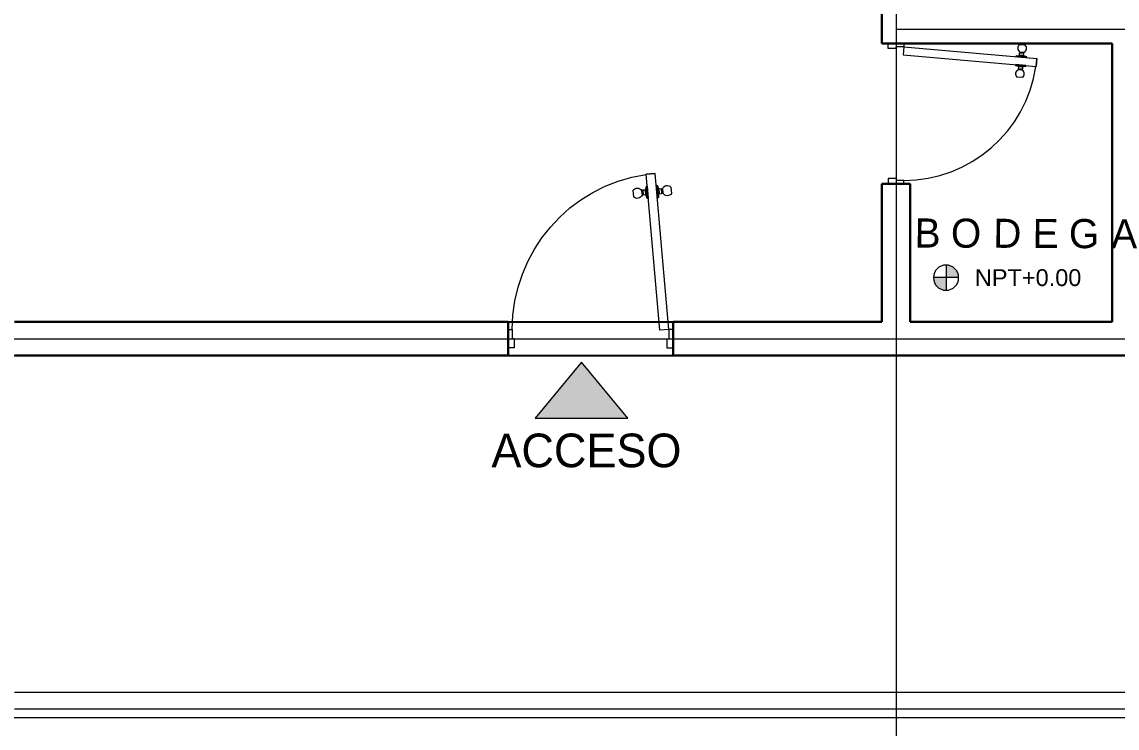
# Model space of a CAD drawing. Header units: millimetres. Extents: x 2787.4 to 2811.7, y 1328.5 to 1358.7.
# Drawn here: x 2793.67 to 2800.18, y 1332.84 to 1337.04 of the extents above; entities that cross this region are included whole.
import ezdxf
from ezdxf.enums import TextEntityAlignment as Align

# ---------------------------------------------------------------- set-up
doc = ezdxf.new("R2010")
doc.units = ezdxf.units.MM
for name, pattern in [('ACAD_ISO02W100', [15, 12, -3]), ('ACAD_ISO04W100', [30, 24, -3, 0, -3]), ('DASHED2', [9.525, 6.35, -3.175])]:
    doc.linetypes.add(name, pattern=pattern)
doc.layers.get('0').update_dxf_attribs({"lineweight": 5})
doc.layers.get('Defpoints').update_dxf_attribs({"lineweight": 5})
for name, color, linetype, lineweight in [('0 NIVELES', 8, 'Continuous', 13), ('12-TEXTOS', 7, 'Continuous', 5), ('14-DIM INTERIOR', 7, 'Continuous', 5), ('23.-COTAS GENERALES', 7, 'Continuous', 5), ('7-EJES', 7, 'ACAD_ISO04W100', 5), ('MUROS', 7, 'Continuous', 30), ('PUERTAS', 251, 'Continuous', 9)]:
    doc.layers.add(name, color=color, linetype=linetype, lineweight=lineweight)
doc.layers.add('VANOS', color=253, linetype='ACAD_ISO02W100')
doc.styles.add('Annotative', font='arial.ttf')
doc.styles.add('Areas', font='GOTHIC.TTF', dxfattribs={"height": 0.2})
doc.styles.add('Letreros', font='GOTHICI.TTF', dxfattribs={"height": 0.1})
doc.styles.add('ROMANS', font='arial.ttf', dxfattribs={"width": 0.8})
doc.styles.add('TEXTOS', font='ARIALN.TTF')
doc.dimstyles.new('Copy of COTAS-DET', dxfattribs={"dimtxt": 0.15, "dimasz": 0.1, "dimexe": 0.18, "dimexo": 0.0625, "dimgap": 0.01, "dimtad": 1, "dimzin": 0, "dimdsep": 46, "dimtxsty": 'TEXTOS', "dimblk": 'OBLIQUE', "dimcen": 0.04, "dimse1": 1, "dimse2": 1, "dimclrd": 256, "dimclrt": 256, "dimadec": 0, "dimazin": 0, "dimtfac": 1, "dimtofl": 0, "dimtmove": 0, "dimatfit": 3, "dimfxl": 1, "dimtolj": 1, "dimtzin": 0, "dimlwd": -1, "dimarcsym": 0})

# ---------------------------------------------------------------- blocks, each defined once
blk = doc.blocks.new('PUERTA')
for p, q in [((8.4147, 1.6794), (8.4809, 2.4365)), ((8.4595, 1.6755), (8.5258, 2.4326)), ((8.4809, 2.4365), (8.5258, 2.4326)), ((8.5258, 2.4326), (8.4809, 2.4365)), ((8.4048, 2.3699), (8.4021, 2.3391)), ((8.446, 2.3619), (8.4441, 2.3398)), ((8.4503, 2.3393), (8.4441, 2.3398)), ((8.4522, 2.3614), (8.446, 2.3619)), ((8.4523, 2.3623), (8.4502, 2.3383)), ((8.4615, 2.3373), (8.4502, 2.3383)), ((8.4636, 2.3613), (8.4523, 2.3623)), ((8.4636, 2.3613), (8.4615, 2.3373)), ((8.466, 2.363), (8.4636, 2.3353)), ((8.466, 2.363), (8.4636, 2.3613)), ((8.471, 2.3787), (8.4658, 2.319)), ((8.471, 2.3787), (8.466, 2.363)), ((8.4758, 2.3782), (8.4706, 2.3186)), ((8.4758, 2.3782), (8.471, 2.3787)), ((8.5207, 2.3743), (8.5154, 2.3146)), ((8.5255, 2.3739), (8.5202, 2.3142)), ((8.5207, 2.3743), (8.5255, 2.3739)), ((8.5276, 2.3576), (8.5252, 2.3299)), ((8.5255, 2.3739), (8.5276, 2.3576)), ((8.5276, 2.3576), (8.5297, 2.3555)), ((8.5297, 2.3555), (8.5276, 2.3316)), ((8.5297, 2.3555), (8.5411, 2.3546)), ((8.5411, 2.3546), (8.539, 2.3306)), ((8.541, 2.3536), (8.5472, 2.3531)), ((8.5472, 2.3531), (8.5453, 2.3309)), ((8.5891, 2.3538), (8.5864, 2.323)), ((8.4636, 2.3353), (8.4615, 2.3373)), ((8.4658, 2.319), (8.4636, 2.3353)), ((8.4706, 2.3186), (8.4658, 2.319)), ((8.5154, 2.3146), (8.5202, 2.3142)), ((8.5202, 2.3142), (8.5252, 2.3299)), ((8.5252, 2.3299), (8.5276, 2.3316)), ((8.5276, 2.3316), (8.539, 2.3306)), ((8.539, 2.3315), (8.5453, 2.3309)), ((8.3947, 1.5894), (8.3947, 1.6794)), ((8.3947, 1.6794), (8.4147, 1.6794)), ((8.4147, 1.6794), (8.4595, 1.6755)), ((8.4147, 1.6794), (8.4147, 1.6344)), ((9.1747, 1.6794), (9.1747, 1.6344)), ((9.1947, 1.6794), (9.1747, 1.6794)), ((9.1947, 1.5894), (9.1947, 1.6794)), ((8.4247, 1.6344), (8.4147, 1.6344)), ((8.4247, 1.6344), (8.4247, 1.5894)), ((9.1647, 1.6344), (9.1647, 1.5894)), ((9.1647, 1.6344), (9.1747, 1.6344)), ((8.4247, 1.5894), (8.3947, 1.5894)), ((9.1647, 1.5894), (9.1947, 1.5894))]:
    blk.add_line(p, q)
at = {"linetype": 'DASHED2'}
blk.add_arc((8.4147, 1.6794), 0.76, 0, 81.6055, dxfattribs=at)
for centre, start, end in [((8.4229, 2.3528), 213.4666, 328.4449), ((8.4229, 2.3528), 21.5551, 136.5334), ((8.5684, 2.3401), 33.4666, 148.4449), ((8.5684, 2.3401), 201.5551, 316.5334)]:
    blk.add_arc(centre, 0.0249, start, end)
blk = doc.blocks.new('NIVEL 2')
h = blk.add_hatch(color=2)
edge = h.paths.add_edge_path()
edge.add_ellipse((0, 0), major_axis=(0.053, 0.053), ratio=1, start_angle=45, end_angle=135)
edge.add_line((-0.075, 0), (0, 0))
edge.add_line((0, 0), (0, 0.075))
edge = h.paths.add_edge_path()
edge.add_line((0.075, 0), (0, 0))
edge.add_line((0, 0), (0, -0.075))
edge.add_ellipse((0, 0), major_axis=(0.053, 0.053), ratio=1, start_angle=225, end_angle=315)
at = {"color": 1}
for p, q in [((0, 0.075), (0, -0.075)), ((-0.075, 0), (0.075, 0))]:
    blk.add_line(p, q, dxfattribs=at)
blk.add_circle((0, 0), 0.075, dxfattribs=at)
at = {"color": 1, "style": 'ROMANS', "text_generation_flag": 6}
blk.add_attdef('NIVEL', text='', height=0.1, rotation=180, dxfattribs=at).set_placement((-0.125, 0), align=Align.MIDDLE_RIGHT)
blk = doc.blocks.new('_Oblique')
at = {"color": 0, "lineweight": -2}
blk.add_line((-0.5, -0.5), (0.5, 0.5), dxfattribs=at)
blk = doc.blocks.new('*D168')
at = {"layer": '14-DIM INTERIOR', "transparency": 16777216}
blk.add_line((2790.3879, 1332.3464), (2800.4179, 1332.3464), dxfattribs=at)
at = {"layer": 'Defpoints', "color": 0, "transparency": 16777216}
for p in [(2790.3879, 1335.0587), (2800.4179, 1335.0587), (2800.4179, 1332.3464)]:
    blk.add_point(p, dxfattribs=at)
at = {"layer": '14-DIM INTERIOR', "transparency": 16777216, "xscale": 0.1, "yscale": 0.1, "zscale": 0.1, "rotation": 180}
blk.add_blockref('_Oblique', (2790.3879, 1332.3464), dxfattribs=at)
at = {"layer": '14-DIM INTERIOR', "transparency": 16777216, "xscale": 0.1, "yscale": 0.1, "zscale": 0.1}
blk.add_blockref('_Oblique', (2800.4179, 1332.3464), dxfattribs=at)
at = {"layer": '14-DIM INTERIOR', "transparency": 16777216, "insert": (2795.4029, 1332.433), "char_height": 0.15, "attachment_point": 5, "style": 'TEXTOS'}
blk.add_mtext('\\A1;10.00', dxfattribs=at)

msp = doc.modelspace()

# ---------------------------------------------------------------- hatches: boundary and pattern name
at = {"layer": '23.-COTAS GENERALES', "transparency": 33554687}
h = msp.add_hatch(color=256, dxfattribs=at)
h.dxf.hatch_style = 1
h.paths.add_polyline_path([(2796.9974, 1335.02), (2796.7224, 1334.6863), (2797.2724, 1334.6863)])

# ---------------------------------------------------------------- linework, layer by layer
msp.add_line((2793.6279, 1333.0587), (2800.4179, 1333.0587))
for points in [[(2793.6279, 1332.9587), (2800.4179, 1332.9587)], [(2790.3879, 1332.9087), (2800.4179, 1332.9087)]]:
    msp.add_lwpolyline(points)
at = {"layer": '23.-COTAS GENERALES'}
msp.add_lwpolyline([(2796.7224, 1334.6863), (2797.2724, 1334.6863), (2796.9974, 1335.02)], close=True, dxfattribs=at)
at = {"layer": '7-EJES', "ltscale": 0.5}
msp.add_line((2788.4629, 1335.0597), (2802.4629, 1335.0597), dxfattribs=at)
for points in [[(2798.8659, 1338.4837), (2798.8659, 1332.2769)], [(2798.8659, 1336.9987), (2801.0159, 1336.9987)], [(2789.7854, 1335.1587), (2801.0159, 1335.1587)]]:
    msp.add_lwpolyline(points, dxfattribs=at)
at = {"layer": 'MUROS'}
for p, q in [((2798.7809, 1338.3057), (2798.7809, 1336.9137)), ((2798.7809, 1336.9137), (2800.1509, 1336.9137)), ((2800.1509, 1335.2587), (2800.1509, 1336.9137)), ((2798.7809, 1336.0787), (2798.7809, 1335.2587)), ((2798.7809, 1336.0787), (2798.9509, 1336.0787)), ((2798.9509, 1336.0787), (2798.9509, 1335.2587)), ((2793.6279, 1335.2587), (2796.5609, 1335.2587)), ((2796.5609, 1335.0587), (2796.5609, 1335.2587)), ((2797.5409, 1335.0587), (2797.5409, 1335.2587)), ((2797.5409, 1335.2587), (2798.7809, 1335.2587)), ((2798.9509, 1335.2587), (2800.1509, 1335.2587)), ((2796.5609, 1335.0587), (2793.6279, 1335.0587)), ((2800.4179, 1335.0587), (2797.5409, 1335.0587))]:
    msp.add_line(p, q, dxfattribs=at)
at = {"layer": 'VANOS'}
for p, q in [((2796.5609, 1335.2587), (2797.5409, 1335.2587)), ((2796.5609, 1335.0587), (2797.5409, 1335.0587))]:
    msp.add_line(p, q, dxfattribs=at)

# ---------------------------------------------------------------- block references
at = {"layer": '0 NIVELES'}
ref = msp.add_blockref('NIVEL 2', (2799.1633, 1335.5216), dxfattribs=dict(at, xscale=-1))
ref.add_attrib('NIVEL', 'NPT+0.00', dxfattribs={"layer": '0', "color": 1, "height": 0.1, "style": 'Annotative'}).set_placement((2799.9675, 1335.5216), align=Align.MIDDLE_RIGHT)
at = {"layer": 'PUERTAS', "xscale": 1.043749681472879, "yscale": 1.043749681472879, "zscale": 1.043749681472879, "rotation": 270}
msp.add_blockref('PUERTA', (2797.16, 1345.6756), dxfattribs=at)
at = {"layer": 'PUERTAS', "xscale": -1.224999626159791, "yscale": 1.224999626159791, "zscale": 1.224999626159791}
msp.add_blockref('PUERTA', (2807.8244, 1333.1565), dxfattribs=at)

# ---------------------------------------------------------------- texts
at = {"layer": '12-TEXTOS', "insert": (2798.9771, 1335.8735), "char_height": 0.172833, "width": 0.98781, "attachment_point": 1, "rotation": 359.78045, "style": 'Letreros'}
msp.add_mtext('\\A1;{\\fCentury Gothic|b0|i0|c0|p34;\\T1.4;BODEGA}', dxfattribs=at)
at = {"layer": '12-TEXTOS', "insert": (2796.4614, 1334.5949), "char_height": 0.2, "attachment_point": 1, "style": 'Areas'}
msp.add_mtext_dynamic_manual_height_columns('\\A1;ACCESO', width=1.188965, gutter_width=1.25, heights=[0], dxfattribs=at)

# ---------------------------------------------------------------- dimensions: what is measured, and where the dimension line sits
at = {"layer": '14-DIM INTERIOR'}
dim = msp.add_aligned_dim(p1=(2790.3879, 1335.0587), p2=(2800.4179, 1335.0587), distance=-2.7123, text='10.00', dimstyle='Copy of COTAS-DET', dxfattribs=at)
dim.commit()
dim.dimension.update_dxf_attribs({"geometry": '*D168', "text_midpoint": (2795.4029, 1332.433)})

doc.saveas('drawing.dxf')
